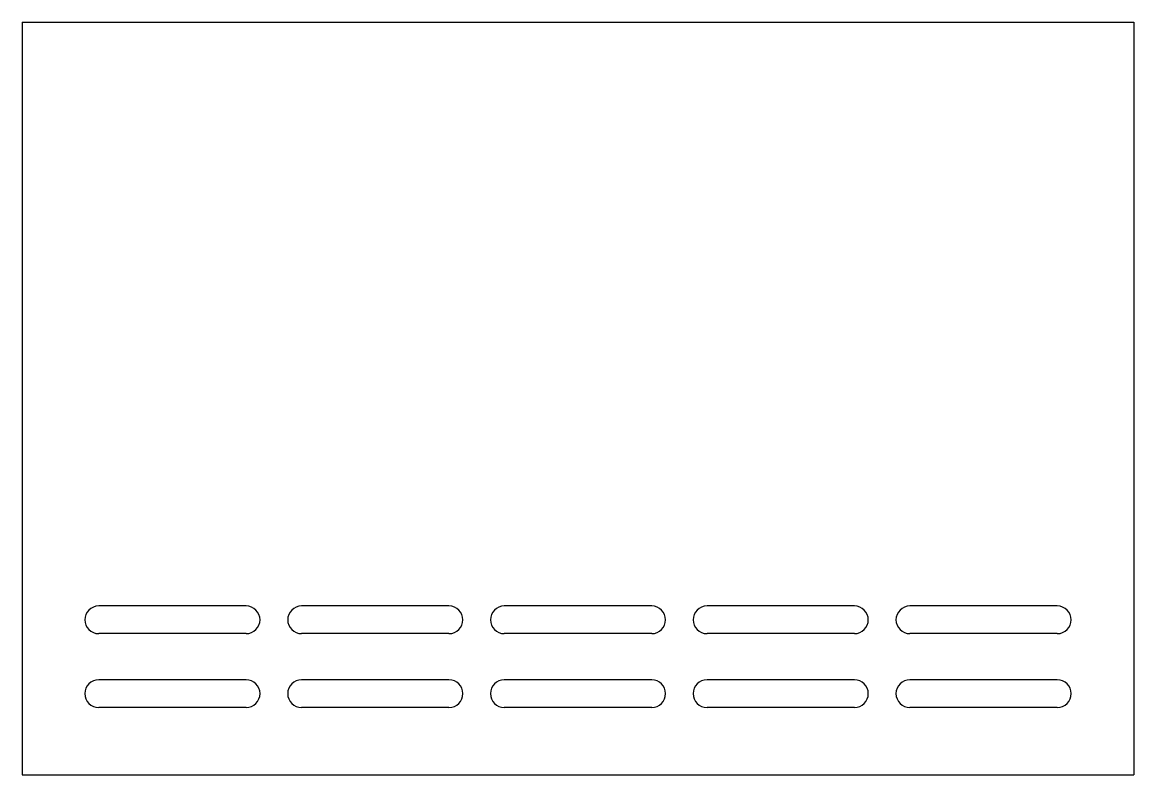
# Model space of a CAD drawing. Extents: x -301 to 302, y 11 to 419.
import ezdxf

# ---------------------------------------------------------------- set-up
doc = ezdxf.new("R2010")
doc.units = 0
doc.header["$MEASUREMENT"] = 0
doc.layers.add('VISIBLE', color=7, linetype='CONTINUOUS')

msp = doc.modelspace()

# ---------------------------------------------------------------- linework, layer by layer
at = {"layer": 'VISIBLE'}
for p, q in [((-301.5, 419, 494), (301.5, 419, 494)), ((-301.5, 419, 494), (-301.5, 11, 494)), ((301.5, 419, 494), (301.5, 11, 494)), ((-180, 102.5, 494), (-260, 102.5, 494)), ((-70, 102.5, 494), (-150, 102.5, 494)), ((40, 102.5, 494), (-40, 102.5, 494)), ((150, 102.5, 494), (70, 102.5, 494)), ((260, 102.5, 494), (180, 102.5, 494)), ((-180, 87.5, 494), (-260, 87.5, 494)), ((-70, 87.5, 494), (-150, 87.5, 494)), ((40, 87.5, 494), (-40, 87.5, 494)), ((150, 87.5, 494), (70, 87.5, 494)), ((260, 87.5, 494), (180, 87.5, 494)), ((-180, 62.5, 494), (-260, 62.5, 494)), ((-70, 62.5, 494), (-150, 62.5, 494)), ((40, 62.5, 494), (-40, 62.5, 494)), ((150, 62.5, 494), (70, 62.5, 494)), ((260, 62.5, 494), (180, 62.5, 494)), ((-180, 47.5, 494), (-260, 47.5, 494)), ((-70, 47.5, 494), (-150, 47.5, 494)), ((40, 47.5, 494), (-40, 47.5, 494)), ((150, 47.5, 494), (70, 47.5, 494)), ((260, 47.5, 494), (180, 47.5, 494)), ((-301.5, 11, 494), (301.5, 11, 494))]:
    msp.add_line(p, q, dxfattribs=at)
for centre, start, end in [((-260, 95, 494), 90, 270), ((-180, 95, 494), 270, 90), ((-150, 95, 494), 90, 270), ((-70, 95, 494), 270, 90), ((-40, 95, 494), 90, 270), ((40, 95, 494), 270, 90), ((70, 95, 494), 90, 270), ((150, 95, 494), 270, 90), ((180, 95, 494), 90, 270), ((260, 95, 494), 270, 90), ((-260, 55, 494), 90, 270), ((-180, 55, 494), 270, 90), ((-150, 55, 494), 90, 270), ((-70, 55, 494), 270, 90), ((-40, 55, 494), 90, 270), ((40, 55, 494), 270, 90), ((70, 55, 494), 90, 270), ((150, 55, 494), 270, 90), ((180, 55, 494), 90, 270), ((260, 55, 494), 270, 90)]:
    msp.add_arc(centre, 7.5, start, end, dxfattribs=at)

doc.saveas('drawing.dxf')
